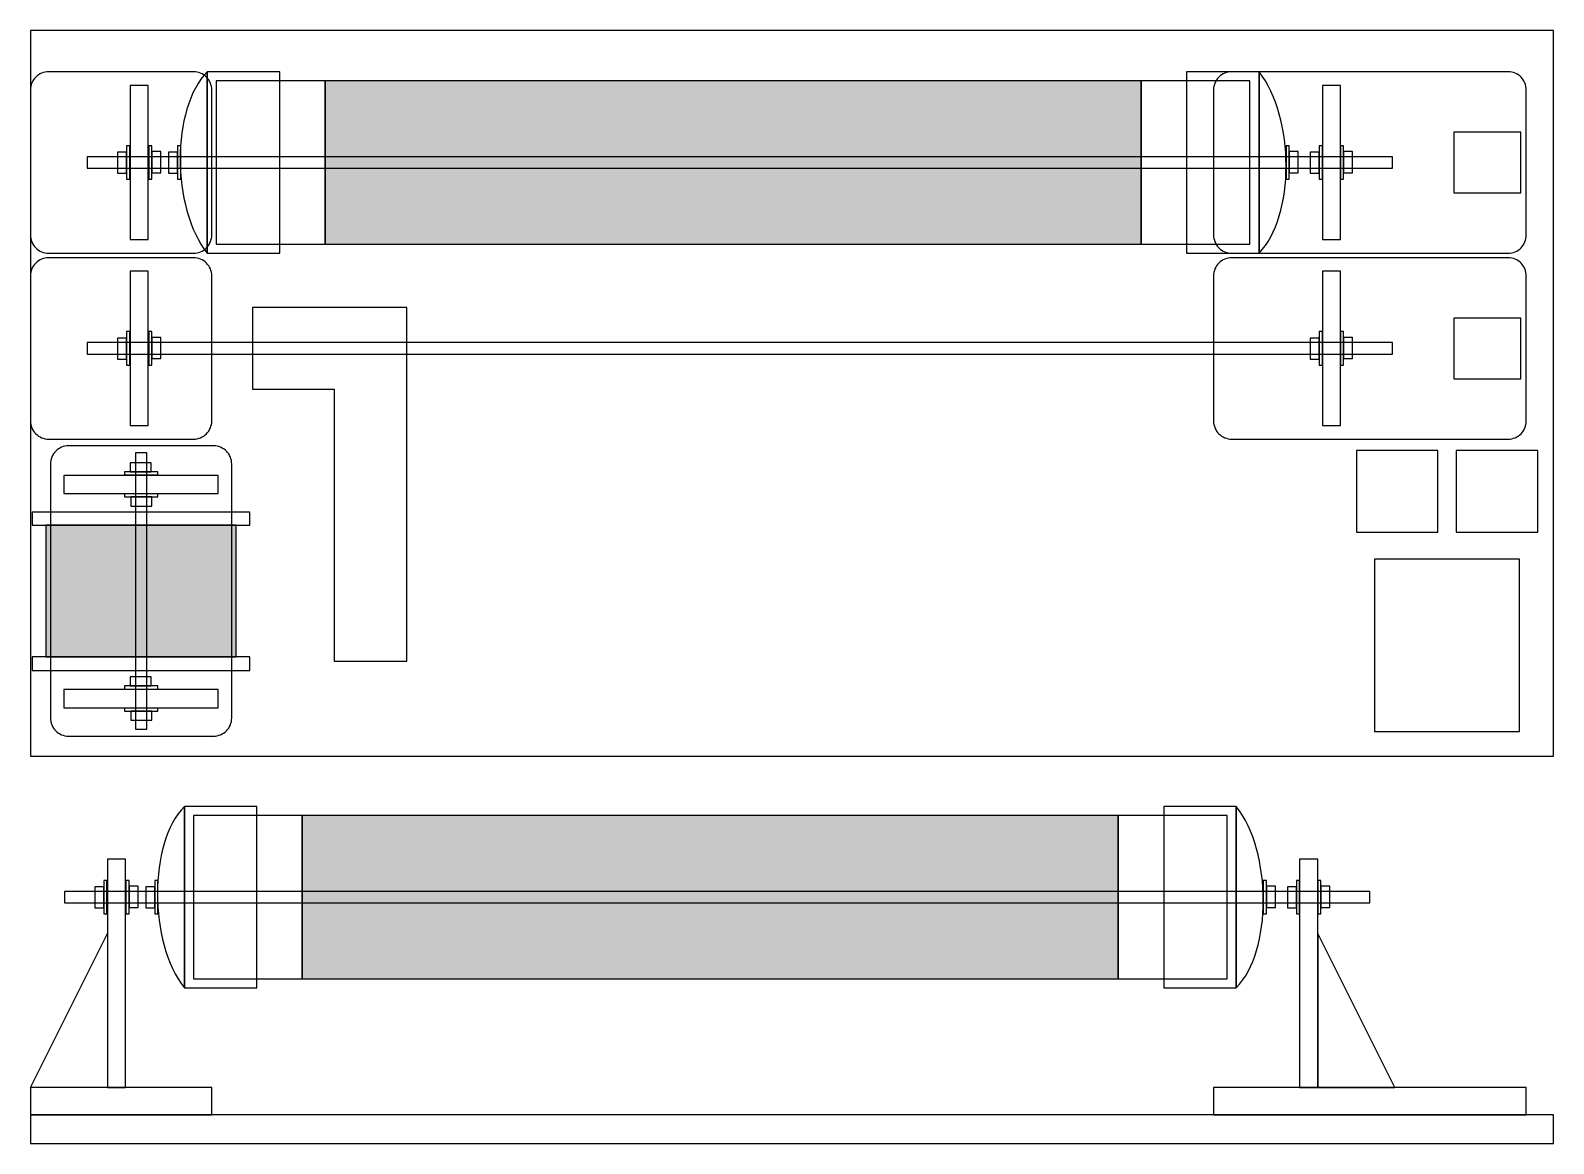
# Model space of a CAD drawing. Extents: x 0 to 42, y 0 to 30.7.
import ezdxf

# ---------------------------------------------------------------- set-up
doc = ezdxf.new("R2010")
doc.units = 0
doc.header["$MEASUREMENT"] = 0
doc.layers.get('0').update_dxf_attribs({"linetype": 'CONTINUOUS'})

msp = doc.modelspace()

# ---------------------------------------------------------------- hatches: boundary and pattern name
for points in [[(8.13, 29.297), (8.13, 24.797), (30.63, 24.797), (30.63, 29.297)], [(0.43, 13.422), (5.68, 13.422), (5.68, 17.047), (0.43, 17.047)], [(7.502, 9.047), (7.502, 4.547), (30.002, 4.547), (30.002, 9.047)]]:
    msp.add_hatch(color=31).paths.add_polyline_path(points)

# ---------------------------------------------------------------- linework, layer by layer
at = {"color": 7, "linetype": 'CONTINUOUS'}
for p, q in [((4.88, 24.547), (4.88, 29.547)), ((33.884, 29.547), (33.884, 24.547)), ((4.252, 4.297), (4.252, 9.297)), ((33.255, 9.297), (33.255, 4.297))]:
    msp.add_line(p, q, dxfattribs=at)
for points in [[(42.005, 16.567), (42.005, 30.685), (0.005, 30.685), (0.005, 16.567), (0.005, 10.685), (42.005, 10.685)], [(4.88, 29.547), (4.88, 24.547), (6.88, 24.547), (6.88, 29.547)], [(33.884, 24.547), (33.884, 29.547), (31.884, 29.547), (31.884, 24.547)], [(2.755, 24.922), (3.255, 24.922), (3.255, 29.172), (2.755, 29.172)], [(5.13, 29.297), (5.13, 24.797), (8.13, 24.797), (8.13, 29.297)], [(8.13, 29.297), (8.13, 24.797), (30.63, 24.797), (30.63, 29.297)], [(30.63, 29.297), (30.63, 24.797), (33.63, 24.797), (33.63, 29.297)], [(35.63, 24.922), (36.13, 24.922), (36.13, 29.172), (35.63, 29.172)], [(39.255, 26.212), (41.105, 26.212), (41.105, 27.882), (39.255, 27.882)], [(2.405, 26.75), (2.655, 26.75), (2.655, 27.33), (2.405, 27.33)], [(2.655, 26.586), (2.741, 26.586), (2.741, 27.508), (2.655, 27.508)], [(3.352, 27.508), (3.266, 27.508), (3.266, 26.586), (3.352, 26.586)], [(3.602, 27.345), (3.352, 27.345), (3.352, 26.765), (3.602, 26.765)], [(3.812, 26.75), (4.062, 26.75), (4.062, 27.33), (3.812, 27.33)], [(4.062, 26.586), (4.148, 26.586), (4.148, 27.508), (4.062, 27.508)], [(34.716, 27.508), (34.63, 27.508), (34.63, 26.586), (34.716, 26.586)], [(34.966, 27.345), (34.716, 27.345), (34.716, 26.765), (34.966, 26.765)], [(35.294, 26.75), (35.544, 26.75), (35.544, 27.33), (35.294, 27.33)], [(35.544, 26.586), (35.63, 26.586), (35.63, 27.508), (35.544, 27.508)], [(36.216, 27.508), (36.13, 27.508), (36.13, 26.586), (36.216, 26.586)], [(36.466, 27.345), (36.216, 27.345), (36.216, 26.765), (36.466, 26.765)], [(1.569, 26.89), (37.569, 26.89), (37.569, 27.205), (1.569, 27.205)], [(2.755, 19.797), (3.255, 19.797), (3.255, 24.047), (2.755, 24.047)], [(35.63, 19.797), (36.13, 19.797), (36.13, 24.047), (35.63, 24.047)], [(8.38, 13.297), (10.38, 13.297), (10.38, 23.047), (6.13, 23.047), (6.13, 20.797), (8.38, 20.797)], [(39.255, 21.087), (41.105, 21.087), (41.105, 22.757), (39.255, 22.757)], [(2.655, 21.461), (2.741, 21.461), (2.741, 22.383), (2.655, 22.383)], [(3.352, 22.383), (3.266, 22.383), (3.266, 21.461), (3.352, 21.461)], [(35.544, 21.461), (35.63, 21.461), (35.63, 22.383), (35.544, 22.383)], [(36.216, 22.383), (36.13, 22.383), (36.13, 21.461), (36.216, 21.461)], [(1.569, 21.765), (37.569, 21.765), (37.569, 22.08), (1.569, 22.08)], [(2.405, 21.625), (2.655, 21.625), (2.655, 22.205), (2.405, 22.205)], [(3.602, 22.22), (3.352, 22.22), (3.352, 21.64), (3.602, 21.64)], [(35.294, 21.625), (35.544, 21.625), (35.544, 22.205), (35.294, 22.205)], [(36.466, 22.22), (36.216, 22.22), (36.216, 21.64), (36.466, 21.64)], [(2.898, 19.047), (2.898, 11.422), (3.213, 11.422), (3.213, 19.047)], [(36.568, 16.86), (38.818, 16.86), (38.818, 19.11), (36.568, 19.11)], [(39.318, 16.86), (41.568, 16.86), (41.568, 19.11), (39.318, 19.11)], [(2.594, 18.522), (2.594, 18.436), (3.516, 18.436), (3.516, 18.522)], [(2.757, 18.772), (2.757, 18.522), (3.337, 18.522), (3.337, 18.772)], [(0.93, 18.422), (0.93, 17.922), (5.18, 17.922), (5.18, 18.422)], [(3.516, 17.826), (3.516, 17.912), (2.594, 17.912), (2.594, 17.826)], [(3.353, 17.576), (3.353, 17.826), (2.773, 17.826), (2.773, 17.576)], [(0.055, 17.407), (0.055, 17.047), (6.055, 17.047), (6.055, 17.407)], [(0.43, 13.422), (5.68, 13.422), (5.68, 17.047), (0.43, 17.047)], [(37.068, 11.36), (41.068, 11.36), (41.068, 16.11), (37.068, 16.11)], [(0.055, 13.422), (0.055, 13.047), (6.055, 13.047), (6.055, 13.422)], [(2.594, 12.619), (2.594, 12.533), (3.516, 12.533), (3.516, 12.619)], [(2.757, 12.869), (2.757, 12.619), (3.337, 12.619), (3.337, 12.869)], [(0.93, 12.519), (0.93, 12.019), (5.18, 12.019), (5.18, 12.519)], [(3.516, 11.922), (3.516, 12.008), (2.594, 12.008), (2.594, 11.922)], [(3.353, 11.672), (3.353, 11.922), (2.773, 11.922), (2.773, 11.672)], [(4.252, 9.297), (4.252, 4.297), (6.252, 4.297), (6.252, 9.297)], [(33.255, 4.297), (33.255, 9.297), (31.255, 9.297), (31.255, 4.297)], [(4.502, 9.047), (4.502, 4.547), (7.502, 4.547), (7.502, 9.047)], [(7.502, 9.047), (7.502, 4.547), (30.002, 4.547), (30.002, 9.047)], [(30.002, 9.047), (30.002, 4.547), (33.002, 4.547), (33.002, 9.047)], [(2.127, 1.547), (2.627, 1.547), (2.627, 7.847), (2.127, 7.847)], [(35.002, 1.547), (35.502, 1.547), (35.502, 7.847), (35.002, 7.847)], [(2.027, 6.336), (2.113, 6.336), (2.113, 7.258), (2.027, 7.258)], [(2.723, 7.258), (2.637, 7.258), (2.637, 6.336), (2.723, 6.336)], [(3.434, 6.336), (3.52, 6.336), (3.52, 7.258), (3.434, 7.258)], [(34.088, 7.258), (34.002, 7.258), (34.002, 6.336), (34.088, 6.336)], [(34.916, 6.336), (35.002, 6.336), (35.002, 7.258), (34.916, 7.258)], [(35.588, 7.258), (35.502, 7.258), (35.502, 6.336), (35.588, 6.336)], [(0.941, 6.64), (36.941, 6.64), (36.941, 6.955), (0.941, 6.955)], [(1.777, 6.5), (2.027, 6.5), (2.027, 7.08), (1.777, 7.08)], [(2.973, 7.095), (2.723, 7.095), (2.723, 6.515), (2.973, 6.515)], [(3.184, 6.5), (3.434, 6.5), (3.434, 7.08), (3.184, 7.08)], [(34.338, 7.095), (34.088, 7.095), (34.088, 6.515), (34.338, 6.515)], [(34.666, 6.5), (34.916, 6.5), (34.916, 7.08), (34.666, 7.08)], [(35.838, 7.095), (35.588, 7.095), (35.588, 6.515), (35.838, 6.515)], [(0.005, 1.547), (2.127, 5.797), (2.13, 1.547)], [(37.627, 1.547), (35.505, 5.797), (35.502, 1.547)], [(0.005, 1.547), (0.005, 0.797), (5.005, 0.797), (5.005, 1.547)], [(32.63, 1.547), (32.63, 0.797), (41.255, 0.797), (41.255, 1.547)], [(0.005, 0.005), (42.005, 0.005), (42.005, 0.797), (0.005, 0.797)]]:
    msp.add_lwpolyline(points, close=True, dxfattribs=at)
for points in [[(0.005, 29.047), (0.005, 25.047, 0.414214), (0.505, 24.547), (4.505, 24.547, 0.414214), (5.005, 25.047), (5.005, 29.047, 0.414214), (4.505, 29.547), (0.505, 29.547, 0.414214)], [(32.63, 29.047), (32.63, 25.047, 0.414214), (33.13, 24.547), (40.755, 24.547, 0.414214), (41.255, 25.047), (41.255, 29.047, 0.414214), (40.755, 29.547), (33.13, 29.547, 0.414214)], [(0.005, 23.922), (0.005, 19.922, 0.414214), (0.505, 19.422), (4.505, 19.422, 0.414214), (5.005, 19.922), (5.005, 23.922, 0.414214), (4.505, 24.422), (0.505, 24.422, 0.414214)], [(32.63, 23.922), (32.63, 19.922, 0.414214), (33.13, 19.422), (40.755, 19.422, 0.414214), (41.255, 19.922), (41.255, 23.922, 0.414214), (40.755, 24.422), (33.13, 24.422, 0.414214)], [(5.055, 19.235), (1.055, 19.235, 0.414214), (0.555, 18.735), (0.555, 11.735, 0.414214), (1.055, 11.235), (5.055, 11.235, 0.414214), (5.555, 11.735), (5.555, 18.735, 0.414214)]]:
    msp.add_lwpolyline(points, format="xyb", close=True, dxfattribs=at)
msp.add_lwpolyline([(35.502, 5.797), (35.502, 1.547), (37.627, 1.547)], dxfattribs=at)
for points in [[(4.88, 29.547), (3.885, 28.548), (3.886, 25.798), (4.88, 24.547)], [(33.884, 24.547), (34.879, 25.547), (34.879, 28.296), (33.884, 29.547)], [(4.252, 9.297), (3.256, 8.298), (3.257, 5.548), (4.252, 4.297)], [(33.255, 4.297), (34.251, 5.297), (34.25, 8.046), (33.255, 9.297)]]:
    msp.add_open_spline(points, degree=3, dxfattribs=at)

doc.saveas('drawing.dxf')
